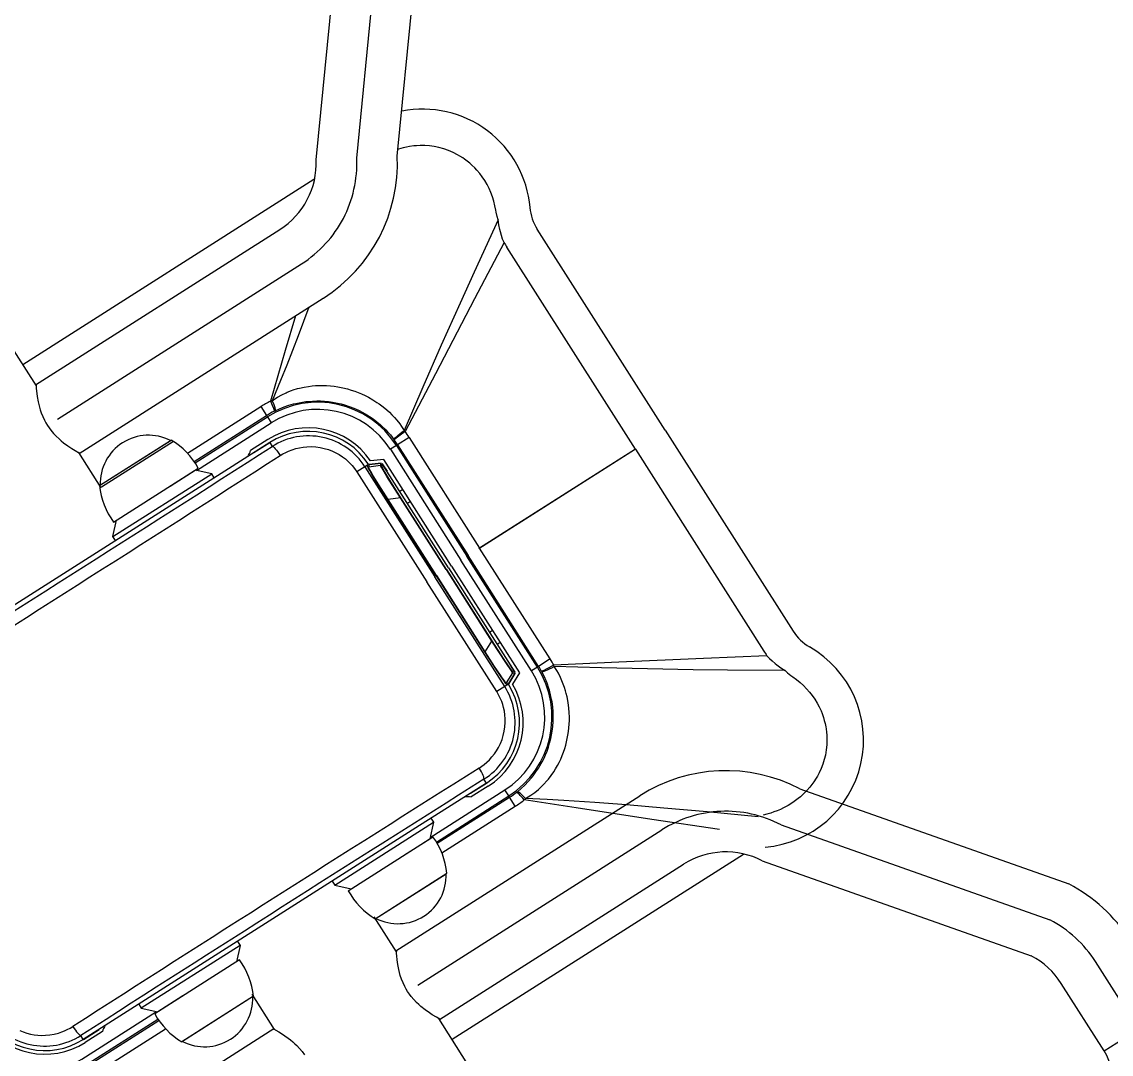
# Model space of a CAD drawing. Header units: millimetres. Extents: x 1145859089 to 1147511753, y -1047484727 to -1047247487.
# Drawn here: x 1147319642.9 to 1147320099, y -1047438780.4 to -1047438348 of the extents above; entities that cross this region are included whole.
import ezdxf
from ezdxf.xclip import XClip

# ---------------------------------------------------------------- set-up
doc = ezdxf.new("R2010")
doc.units = ezdxf.units.MM
doc.header["$LTSCALE"] = 100
doc.header["$MEASUREMENT"] = 0
doc.header["$XCLIPFRAME"] = 2
doc.linetypes.add('단지배치도$0$CENTER', pattern=[31, 30, -0.5, 0, -0.5])
doc.layers.get('0').update_dxf_attribs({"linetype": 'CONTINUOUS'})
doc.layers.add('XREF', color=135, linetype='CONTINUOUS')
doc.layers.add('단지배치도$0$W240910', color=135, linetype='CONTINUOUS')

# ---------------------------------------------------------------- blocks, each defined once
blk = doc.blocks.new('단지배치도$0$zw$9902')
at = {"layer": '단지배치도$0$W240910', "linetype": 'ByBlock', "ltscale": 20}
for p, q in [((59494.12, -67036.45), (59505.76, -66917.61)), ((59528.08, -67034.99), (59539.73, -66916.15)), ((59528.64, -67032.02), (59528.37, -67032.11)), ((59530.56, -67031.47), (59528.64, -67032.02)), ((59531.87, -67031.17), (59530.56, -67031.47)), ((59533.19, -67030.92), (59531.87, -67031.17)), ((59535.03, -67030.66), (59533.19, -67030.92)), ((59536.07, -67030.57), (59535.03, -67030.66)), ((59537.62, -67030.5), (59536.07, -67030.57)), ((59539.59, -67030.51), (59537.62, -67030.5)), ((59541.56, -67030.65), (59539.59, -67030.51)), ((59543.51, -67030.92), (59541.56, -67030.65)), ((59545.44, -67031.31), (59543.51, -67030.92)), ((59547.52, -67031.88), (59545.44, -67031.31)), ((59549.55, -67032.58), (59547.52, -67031.88)), ((59551.53, -67033.43), (59549.55, -67032.58)), ((59553.27, -67034.32), (59551.53, -67033.43)), ((59554.27, -67034.9), (59553.27, -67034.32)), ((59555.48, -67035.66), (59554.27, -67034.9)), ((59556.23, -67036.18), (59555.48, -67035.66)), ((59557.33, -67037), (59556.23, -67036.18)), ((59558.4, -67037.86), (59557.33, -67037)), ((59559.32, -67038.68), (59558.4, -67037.86)), ((59560.56, -67039.89), (59559.32, -67038.68)), ((59561.38, -67040.76), (59560.56, -67039.89)), ((59562.57, -67042.17), (59561.38, -67040.76)), ((59563.68, -67043.65), (59562.57, -67042.17)), ((59493.19, -67044.74), (59371.25, -67122.32)), ((59564.7, -67045.18), (59563.68, -67043.65)), ((59565.65, -67046.8), (59564.7, -67045.18)), ((59566.5, -67048.47), (59565.65, -67046.8)), ((59567.25, -67050.19), (59566.5, -67048.47)), ((59567.92, -67051.98), (59567.25, -67050.19)), ((59568.49, -67053.83), (59567.92, -67051.98)), ((59568.95, -67055.69), (59568.49, -67053.83)), ((59569.32, -67057.59), (59568.95, -67055.69)), ((59569.47, -67058.45), (59569.32, -67057.59)), ((59569.89, -67060.19), (59569.47, -67058.45)), ((59570.35, -67061.61), (59569.89, -67060.19)), ((59570.35, -67061.61), (59560.3, -67083.48)), ((59570.62, -67063.7), (59570.35, -67061.61)), ((59571.02, -67065.71), (59570.62, -67063.7)), ((59376.66, -67130.73), (59478.86, -67065.71)), ((59571.25, -67066.66), (59571.02, -67065.71)), ((59571.69, -67068.18), (59571.25, -67066.66)), ((59572.19, -67069.66), (59571.69, -67068.18)), ((59572.76, -67071.09), (59572.19, -67069.66)), ((59640.24, -67149.71), (59586.69, -67065.54)), ((59572.76, -67071.09), (59560.46, -67094.75)), ((59627.75, -67157.66), (59573.93, -67073.08)), ((59560.3, -67083.48), (59554.35, -67096.58)), ((59394.91, -67159.42), (59497.11, -67094.4)), ((59560.46, -67094.75), (59544.03, -67126.09)), ((59554.35, -67096.58), (59546.51, -67114.09)), ((59485.47, -67101.8), (59481.18, -67116.4)), ((59491.11, -67098.22), (59486.53, -67110.26)), ((59486.53, -67110.26), (59481.77, -67122.44)), ((59365.35, -67113.04), (59376.86, -67131.14)), ((59546.51, -67114.09), (59538.76, -67131.67)), ((59481.18, -67116.4), (59474.96, -67137.55)), ((59481.77, -67122.44), (59479.19, -67128.88)), ((59479.19, -67128.88), (59475.73, -67137.37)), ((59544.03, -67126.09), (59531.32, -67150.21)), ((59376.86, -67131.13), (59376.83, -67130.62)), ((59376.83, -67130.62), (59376.94, -67132.21)), ((59376.94, -67132.21), (59377.17, -67134.36)), ((59481.94, -67133.82), (59483.82, -67133.08)), ((59483.82, -67133.08), (59484.46, -67132.86)), ((59484.46, -67132.86), (59486.24, -67132.32)), ((59486.24, -67132.32), (59487.18, -67132.07)), ((59487.18, -67132.07), (59489.03, -67131.67)), ((59489.03, -67131.67), (59490.9, -67131.35)), ((59490.9, -67131.35), (59492.39, -67131.17)), ((59492.39, -67131.17), (59493.9, -67131.05)), ((59493.9, -67131.05), (59495.42, -67130.98)), ((59495.42, -67130.98), (59496.94, -67130.98)), ((59496.94, -67130.98), (59498.5, -67131.03)), ((59498.5, -67131.03), (59500.05, -67131.14)), ((59500.05, -67131.14), (59501.6, -67131.31)), ((59501.6, -67131.31), (59503.15, -67131.54)), ((59503.15, -67131.54), (59505.22, -67131.94)), ((59505.22, -67131.94), (59507.28, -67132.45)), ((59507.28, -67132.45), (59508.78, -67132.89)), ((59508.78, -67132.89), (59510.25, -67133.38)), ((59510.25, -67133.38), (59511.71, -67133.93)), ((59538.76, -67131.67), (59530.93, -67149.83)), ((59377.17, -67134.36), (59377.35, -67135.67)), ((59377.35, -67135.67), (59377.73, -67137.83)), ((59377.73, -67137.83), (59378.25, -67140.02)), ((59474.96, -67137.55), (59475.73, -67137.37)), ((59475.73, -67137.37), (59476.81, -67136.6)), ((59476.81, -67136.6), (59477.93, -67135.88)), ((59477.93, -67135.88), (59479.69, -67134.89)), ((59479.69, -67134.89), (59481.51, -67134.01)), ((59481.51, -67134.01), (59481.94, -67133.82)), ((59485.66, -67138.48), (59487.69, -67138.07)), ((59487.69, -67138.07), (59489.73, -67137.76)), ((59489.73, -67137.76), (59490.75, -67137.65)), ((59490.75, -67137.65), (59492.55, -67137.51)), ((59492.55, -67137.51), (59494.35, -67137.46)), ((59494.35, -67137.46), (59495.88, -67137.48)), ((59495.88, -67137.48), (59497.58, -67137.57)), ((59497.58, -67137.57), (59499.29, -67137.73)), ((59499.29, -67137.73), (59500.99, -67137.97)), ((59500.99, -67137.97), (59503.01, -67138.35)), ((59511.71, -67133.93), (59513.13, -67134.52)), ((59513.13, -67134.52), (59514.56, -67135.19)), ((59514.56, -67135.19), (59515.97, -67135.9)), ((59515.97, -67135.9), (59517.79, -67136.94)), ((59517.79, -67136.94), (59519.56, -67138.06)), ((59519.56, -67138.06), (59520.42, -67138.65)), ((59378.25, -67140.02), (59378.6, -67141.22)), ((59378.6, -67141.22), (59379, -67142.42)), ((59379, -67142.42), (59379.62, -67144.01)), ((59440.26, -67159.37), (59470.98, -67139.82)), ((59470.98, -67139.82), (59473.38, -67143.59)), ((59476.56, -67141.77), (59476.9, -67141.6)), ((59476.9, -67141.6), (59478.78, -67140.74)), ((59478.78, -67140.74), (59480.71, -67139.96)), ((59480.71, -67139.96), (59482.68, -67139.29)), ((59482.68, -67139.29), (59484.68, -67138.72)), ((59484.68, -67138.72), (59485.66, -67138.48)), ((59503.01, -67138.35), (59504.52, -67138.7)), ((59504.52, -67138.7), (59506.01, -67139.11)), ((59506.01, -67139.11), (59507.97, -67139.75)), ((59507.97, -67139.75), (59509.89, -67140.49)), ((59509.89, -67140.49), (59511.77, -67141.33)), ((59511.77, -67141.33), (59513.61, -67142.26)), ((59513.61, -67142.26), (59515.39, -67143.29)), ((59520.42, -67138.65), (59521.66, -67139.57)), ((59521.66, -67139.57), (59522.86, -67140.53)), ((59522.86, -67140.53), (59523.65, -67141.2)), ((59523.65, -67141.2), (59524.78, -67142.23)), ((59524.78, -67142.23), (59525.86, -67143.3)), ((59379.62, -67144.01), (59380.35, -67145.57)), ((59380.35, -67145.57), (59380.94, -67146.67)), ((59380.94, -67146.67), (59381.59, -67147.74)), ((59443.06, -67162.87), (59473.38, -67143.59)), ((59443.42, -67163.4), (59473.72, -67144.12)), ((59444.02, -67166.57), (59475.33, -67146.65)), ((59473.38, -67143.59), (59473.72, -67144.12)), ((59473.72, -67144.12), (59475.33, -67146.65)), ((59515.39, -67143.29), (59517.14, -67144.42)), ((59517.14, -67144.42), (59517.98, -67145.01)), ((59517.98, -67145.01), (59519.55, -67146.2)), ((59519.55, -67146.2), (59521.06, -67147.48)), ((59525.86, -67143.3), (59526.88, -67144.38)), ((59526.88, -67144.38), (59527.86, -67145.51)), ((59527.86, -67145.51), (59529.08, -67147.06)), ((59529.08, -67147.06), (59529.87, -67148.18)), ((59381.59, -67147.74), (59382.27, -67148.77)), ((59382.27, -67148.77), (59383.01, -67149.76)), ((59383.01, -67149.76), (59384.08, -67151.04)), ((59384.08, -67151.04), (59385.23, -67152.26)), ((59521.06, -67147.48), (59521.64, -67148)), ((59521.64, -67148), (59523.29, -67149.61)), ((59523.29, -67149.61), (59524, -67150.36)), ((59524, -67150.36), (59525.19, -67151.72)), ((59525.19, -67151.72), (59526.68, -67153.61)), ((59531.32, -67150.21), (59528.66, -67152.24)), ((59529.87, -67148.18), (59530.93, -67149.83)), ((59530.93, -67149.83), (59531.32, -67150.21)), ((59640.24, -67149.71), (59693.8, -67233.89)), ((59385.23, -67152.26), (59386.44, -67153.4)), ((59386.44, -67153.4), (59387.38, -67154.22)), ((59387.38, -67154.22), (59388.34, -67154.99)), ((59388.34, -67154.99), (59390.12, -67156.29)), ((59390.12, -67156.29), (59391.77, -67157.38)), ((59403.46, -67172.94), (59433.41, -67153.89)), ((59403.46, -67172.94), (59433.15, -67154.05)), ((59434.36, -67154.47), (59404.26, -67173.62)), ((59474.65, -67154.91), (59445.12, -67173.7)), ((59473.85, -67153.64), (59466.65, -67158.22)), ((59468.05, -67159.11), (59474.65, -67154.91)), ((59474.65, -67154.91), (59475.68, -67156.53)), ((59490.24, -67156.63), (59492.08, -67156.59)), ((59492.08, -67156.59), (59493.92, -67156.69)), ((59527.7, -67156.13), (59525.17, -67157.73)), ((59526.68, -67153.61), (59526.82, -67153.8)), ((59526.84, -67153.77), (59526.82, -67153.8)), ((59526.93, -67153.66), (59526.84, -67153.77)), ((59527.62, -67153.06), (59526.93, -67153.66)), ((59528.66, -67152.24), (59527.62, -67153.06)), ((59528.19, -67155.81), (59527.7, -67156.13)), ((59527.7, -67156.13), (59557.22, -67202.53)), ((59533.04, -67152.73), (59528.19, -67155.81)), ((59528.19, -67155.81), (59557.71, -67202.22)), ((59533.04, -67152.73), (59562.56, -67199.13)), ((59391.77, -67157.38), (59393.18, -67158.24)), ((59393.18, -67158.24), (59395.08, -67159.31)), ((59394.63, -67159.06), (59404, -67173.79)), ((59395.08, -67159.31), (59394.63, -67159.06)), ((59479.08, -67160.29), (59480.21, -67159.61)), ((59480.21, -67159.61), (59481.38, -67159)), ((59481.38, -67159), (59482.58, -67158.45)), ((59482.58, -67158.45), (59484.06, -67157.88)), ((59484.06, -67157.88), (59485.57, -67157.41)), ((59485.57, -67157.41), (59487.11, -67157.04)), ((59487.11, -67157.04), (59488.67, -67156.78)), ((59488.67, -67156.78), (59490.24, -67156.63)), ((59493.92, -67156.69), (59495.74, -67156.93)), ((59495.74, -67156.93), (59497.53, -67157.32)), ((59497.53, -67157.32), (59499.29, -67157.85)), ((59499.29, -67157.85), (59501, -67158.52)), ((59501, -67158.52), (59502.41, -67159.19)), ((59502.41, -67159.19), (59503.78, -67159.96)), ((59503.78, -67159.96), (59505.09, -67160.82)), ((59505.09, -67160.82), (59506.34, -67161.77)), ((59525.17, -67157.73), (59554.69, -67204.14)), ((59627.39, -67157.89), (59562.2, -67199.36)), ((59627.39, -67157.89), (59562.2, -67199.36)), ((59627.39, -67157.89), (59562.2, -67199.36)), ((59627.39, -67157.89), (59562.2, -67199.36)), ((59627.75, -67157.66), (59562.56, -67199.13)), ((59627.75, -67157.66), (59562.56, -67199.13)), ((59627.75, -67157.66), (59562.56, -67199.13)), ((59627.75, -67157.66), (59562.56, -67199.13)), ((59627.75, -67157.66), (59681.56, -67242.25)), ((59409.3, -67188.19), (59444.74, -67165.64)), ((59506.34, -67161.77), (59507.32, -67162.62)), ((59507.32, -67162.62), (59508.26, -67163.53)), ((59508.26, -67163.53), (59509.14, -67164.49)), ((59509.14, -67164.49), (59510.13, -67165.7)), ((59510.13, -67165.7), (59511.18, -67167.22)), ((59514.53, -67165.1), (59511.18, -67167.22)), ((59515.81, -67164.28), (59514.53, -67165.1)), ((59514.53, -67165.1), (59543.78, -67211.08)), ((59515.66, -67164.94), (59515.81, -67164.28)), ((59515.66, -67164.97), (59515.66, -67164.94)), ((59515.71, -67165.11), (59515.66, -67164.97)), ((59515.87, -67165.46), (59515.71, -67165.11)), ((59515.81, -67164.28), (59515.9, -67163.86)), ((59516.52, -67166.64), (59515.87, -67165.46)), ((59516.13, -67165.2), (59516.14, -67165.17)), ((59516.14, -67165.3), (59516.13, -67165.2)), ((59516.14, -67165.17), (59516.28, -67164.51)), ((59521.11, -67164.54), (59516.14, -67165.17)), ((59516.19, -67165.44), (59516.14, -67165.3)), ((59516.36, -67165.85), (59516.19, -67165.44)), ((59516.28, -67164.51), (59516.37, -67164.08)), ((59521.32, -67163.57), (59516.37, -67164.08)), ((59516.37, -67164.09), (59521.32, -67163.58)), ((59522.4, -67161.96), (59516.82, -67162.53)), ((59521.11, -67164.54), (59521.32, -67163.57)), ((59521.12, -67164.59), (59521.11, -67164.54)), ((59521.22, -67164.79), (59521.12, -67164.59)), ((59521.62, -67165.48), (59521.22, -67164.79)), ((59521.58, -67164.77), (59521.8, -67163.8)), ((59521.58, -67164.8), (59521.58, -67164.77)), ((59521.6, -67164.87), (59521.58, -67164.8)), ((59521.83, -67165.37), (59521.6, -67164.87)), ((59523.76, -67169.04), (59521.62, -67165.48)), ((59521.79, -67163.81), (59523.77, -67166.92)), ((59549.54, -67207.42), (59521.8, -67163.8)), ((59522.51, -67166.6), (59521.83, -67165.37)), ((59550.81, -67206.61), (59522.4, -67161.96)), ((59409.04, -67194.28), (59450.38, -67167.98)), ((59432.93, -67173.16), (59443.48, -67166.45)), ((59450.38, -67167.98), (59443.48, -67166.45)), ((59451.45, -67169.67), (59450.38, -67167.98)), ((59511.18, -67167.22), (59540.44, -67213.21)), ((59516.62, -67166.36), (59516.36, -67165.85)), ((59517.25, -67167.89), (59516.52, -67166.64)), ((59517.35, -67167.7), (59516.62, -67166.36)), ((59520.12, -67172.61), (59517.25, -67167.89)), ((59518.02, -67168.85), (59517.35, -67167.7)), ((59520.29, -67172.58), (59518.02, -67168.85)), ((59522.99, -67167.41), (59522.51, -67166.6)), ((59524.94, -67170.64), (59522.99, -67167.41)), ((59529.41, -67178.11), (59523.76, -67169.04)), ((59445.12, -67173.7), (59305.91, -67262.26)), ((59524.05, -67178.85), (59520.12, -67172.61)), ((59524.2, -67178.76), (59520.29, -67172.58)), ((59529.56, -67178.01), (59524.94, -67170.64)), ((59530.41, -67174.55), (59529.14, -67175.36)), ((59524.05, -67178.85), (59524.2, -67178.76)), ((59544.33, -67210.73), (59524.05, -67178.85)), ((59529.41, -67178.11), (59524.2, -67178.76)), ((59544.48, -67210.64), (59524.2, -67178.76)), ((59529.41, -67178.11), (59529.56, -67178.01)), ((59548.48, -67208.09), (59529.41, -67178.11)), ((59548.63, -67208), (59529.56, -67178.01)), ((59533.63, -67179.61), (59532.36, -67180.42)), ((59409.04, -67194.28), (59410.57, -67187.38)), ((59410.11, -67195.97), (59409.04, -67194.28)), ((59592.08, -67245.54), (59562.56, -67199.13)), ((59550.81, -67206.61), (59579.22, -67251.27)), ((59584.21, -67250.54), (59554.69, -67204.14)), ((59586.74, -67248.94), (59557.22, -67202.53)), ((59587.24, -67248.62), (59557.71, -67202.22)), ((59573.04, -67257.06), (59543.78, -67211.08)), ((59544.33, -67210.73), (59564.61, -67242.61)), ((59544.48, -67210.64), (59564.76, -67242.52)), ((59548.48, -67208.09), (59567.56, -67238.08)), ((59548.63, -67207.99), (59567.71, -67237.98)), ((59549.54, -67207.42), (59577.29, -67251.03)), ((59569.69, -67259.19), (59540.44, -67213.21)), ((59567.98, -67233.61), (59566.71, -67234.42)), ((59567.56, -67238.08), (59564.76, -67242.52)), ((59567.56, -67238.08), (59567.71, -67237.98)), ((59567.56, -67238.08), (59573.38, -67247.03)), ((59567.71, -67237.98), (59572.42, -67245.28)), ((59571.2, -67238.67), (59569.93, -67239.48)), ((59564.61, -67242.61), (59564.76, -67242.52)), ((59564.61, -67242.61), (59568.6, -67248.81)), ((59564.76, -67242.52), (59568.7, -67248.67)), ((59572.42, -67245.28), (59574.52, -67248.42)), ((59573.38, -67247.03), (59575.69, -67250.48)), ((59592.08, -67245.54), (59587.24, -67248.62)), ((59620.87, -67246.87), (59593.64, -67248.16)), ((59656.22, -67245.27), (59620.87, -67246.87)), ((59682.86, -67244.15), (59656.22, -67245.27)), ((59682.86, -67244.15), (59683.91, -67245.27)), ((59683.91, -67245.27), (59685.04, -67246.36)), ((59685.04, -67246.36), (59686.24, -67247.4)), ((59686.24, -67247.4), (59686.99, -67248.01)), ((59568.6, -67248.81), (59571.66, -67253.42)), ((59568.7, -67248.67), (59571.12, -67252.31)), ((59571.12, -67252.31), (59571.88, -67253.4)), ((59576.32, -67251.34), (59573.66, -67255.58)), ((59574.52, -67248.42), (59575.06, -67249.2)), ((59574.73, -67255.82), (59577.29, -67251.56)), ((59577.29, -67251.55), (59574.74, -67255.82)), ((59575.06, -67249.2), (59575.88, -67250.33)), ((59577.28, -67251.03), (59575.3, -67247.91)), ((59575.69, -67250.48), (59576.15, -67251.13)), ((59575.88, -67250.33), (59576.24, -67250.76)), ((59576.15, -67251.13), (59576.29, -67251.3)), ((59576.24, -67250.76), (59576.3, -67250.8)), ((59576.29, -67251.3), (59576.32, -67251.34)), ((59576.3, -67250.8), (59576.32, -67250.81)), ((59576.32, -67250.81), (59577.29, -67251.03)), ((59576.32, -67251.34), (59577.29, -67251.55)), ((59579.22, -67251.27), (59576.33, -67256.07)), ((59586.74, -67248.94), (59584.21, -67250.54)), ((59587.24, -67248.62), (59586.74, -67248.94)), ((59588.52, -67250.71), (59588.48, -67250.72)), ((59588.59, -67250.92), (59588.48, -67250.72)), ((59588.65, -67250.67), (59588.52, -67250.71)), ((59589.67, -67253.07), (59588.59, -67250.92)), ((59589.48, -67250.3), (59588.65, -67250.67)), ((59590.67, -67249.71), (59589.48, -67250.3)), ((59593.64, -67248.16), (59590.67, -67249.71)), ((59593.81, -67248.68), (59593.64, -67248.16)), ((59613.58, -67249.28), (59593.81, -67248.68)), ((59594.86, -67250.34), (59593.81, -67248.68)), ((59595.54, -67251.53), (59594.86, -67250.34)), ((59596.43, -67253.29), (59595.54, -67251.53)), ((59632.79, -67249.71), (59613.58, -67249.28)), ((59651.97, -67250.02), (59632.79, -67249.71)), ((59666.36, -67250.19), (59651.97, -67250.02)), ((59690.42, -67250.35), (59666.36, -67250.19)), ((59686.99, -67248.01), (59688.65, -67249.22)), ((59688.65, -67249.22), (59690.42, -67250.35)), ((59690.42, -67250.35), (59691.52, -67251.37)), ((59691.52, -67251.37), (59692.92, -67252.49)), ((59571.66, -67253.42), (59572.48, -67254.6)), ((59571.88, -67253.4), (59572.77, -67254.63)), ((59572.48, -67254.6), (59573.28, -67255.69)), ((59572.77, -67254.63), (59573.13, -67255.09)), ((59574.32, -67256.25), (59573.04, -67257.06)), ((59573.13, -67255.09), (59573.43, -67255.42)), ((59573.28, -67255.69), (59573.52, -67255.99)), ((59573.43, -67255.42), (59573.54, -67255.52)), ((59573.52, -67255.99), (59573.63, -67256.09)), ((59573.54, -67255.52), (59573.62, -67255.57)), ((59573.62, -67255.57), (59573.66, -67255.58)), ((59573.63, -67256.09), (59573.66, -67256.1)), ((59573.66, -67255.58), (59574.31, -67255.72)), ((59573.66, -67256.1), (59574.32, -67256.25)), ((59574.31, -67255.72), (59574.74, -67255.82)), ((59574.32, -67256.25), (59574.74, -67256.34)), ((59590.4, -67254.73), (59589.67, -67253.07)), ((59590.78, -67255.69), (59590.4, -67254.73)), ((59591.54, -67257.87), (59590.78, -67255.69)), ((59597.03, -67254.65), (59596.43, -67253.29)), ((59597.59, -67256.04), (59597.03, -67254.65)), ((59598.09, -67257.47), (59597.59, -67256.04)), ((59692.92, -67252.49), (59693.63, -67252.99)), ((59693.63, -67252.99), (59695.19, -67254.13)), ((59693.63, -67252.99), (59695.19, -67254.13)), ((59695.19, -67254.13), (59696.69, -67255.34)), ((59695.19, -67254.13), (59696.69, -67255.34)), ((59696.69, -67255.34), (59698.12, -67256.63)), ((59696.69, -67255.34), (59698.12, -67256.64)), ((59698.12, -67256.63), (59699.46, -67258)), ((59698.12, -67256.64), (59699.46, -67258)), ((59573.04, -67257.06), (59569.69, -67259.19)), ((59570.62, -67260.79), (59569.69, -67259.19)), ((59571.3, -67262.2), (59570.62, -67260.79)), ((59591.76, -67258.61), (59591.54, -67257.87)), ((59592.28, -67260.52), (59591.76, -67258.61)), ((59592.69, -67262.46), (59592.28, -67260.52)), ((59598.55, -67258.93), (59598.09, -67257.47)), ((59598.82, -67259.93), (59598.55, -67258.93)), ((59599.18, -67261.42), (59598.82, -67259.93)), ((59599.49, -67262.94), (59599.18, -67261.42)), ((59699.46, -67258), (59700.69, -67259.41)), ((59699.46, -67258), (59700.69, -67259.41)), ((59700.69, -67259.41), (59701.85, -67260.89)), ((59700.69, -67259.41), (59701.85, -67260.89)), ((59701.85, -67260.89), (59702.91, -67262.43)), ((59701.85, -67260.89), (59702.91, -67262.43)), ((59571.8, -67263.41), (59571.3, -67262.2)), ((59572.22, -67264.64), (59571.8, -67263.41)), ((59572.58, -67265.89), (59572.22, -67264.64)), ((59572.91, -67267.43), (59572.58, -67265.89)), ((59592.87, -67263.46), (59592.69, -67262.46)), ((59593.16, -67265.52), (59592.87, -67263.46)), ((59593.33, -67267.57), (59593.16, -67265.52)), ((59599.66, -67263.96), (59599.49, -67262.94)), ((59599.93, -67266.04), (59599.66, -67263.96)), ((59600.09, -67268.13), (59599.93, -67266.04)), ((59702.91, -67262.43), (59703.87, -67264.01)), ((59702.91, -67262.43), (59703.87, -67264.01)), ((59703.87, -67264.01), (59704.74, -67265.64)), ((59703.87, -67264.01), (59704.74, -67265.64)), ((59704.74, -67265.64), (59705.51, -67267.32)), ((59704.74, -67265.64), (59705.51, -67267.32)), ((59573.13, -67268.98), (59572.91, -67267.43)), ((59573.25, -67270.54), (59573.13, -67268.98)), ((59573.26, -67272.11), (59573.25, -67270.54)), ((59593.4, -67269.63), (59593.33, -67267.57)), ((59593.36, -67271.69), (59593.4, -67269.63)), ((59600.14, -67269.71), (59600.09, -67268.13)), ((59600.14, -67271.28), (59600.14, -67269.71)), ((59705.51, -67267.32), (59705.95, -67268.43)), ((59705.51, -67267.32), (59705.95, -67268.43)), ((59705.95, -67268.43), (59706.52, -67270.06)), ((59705.95, -67268.43), (59706.52, -67270.06)), ((59706.52, -67270.06), (59706.87, -67271.24)), ((59706.52, -67270.06), (59706.87, -67271.24)), ((59572.88, -67275.75), (59573.14, -67273.94)), ((59573.14, -67273.94), (59573.26, -67272.11)), ((59592.96, -67275.79), (59593.21, -67273.75)), ((59593.21, -67273.75), (59593.36, -67271.69)), ((59599.77, -67275.92), (59599.95, -67274.38)), ((59599.95, -67274.38), (59600.07, -67272.83)), ((59600.07, -67272.83), (59600.14, -67271.28)), ((59706.87, -67271.24), (59707.2, -67272.57)), ((59706.87, -67271.24), (59707.2, -67272.57)), ((59707.2, -67272.57), (59707.48, -67273.92)), ((59707.2, -67272.57), (59707.48, -67273.92)), ((59707.48, -67273.92), (59707.63, -67274.82)), ((59707.48, -67273.92), (59707.63, -67274.82)), ((59707.63, -67274.82), (59707.81, -67276.24)), ((59707.63, -67274.82), (59707.81, -67276.24)), ((59571.23, -67281), (59571.92, -67279.3)), ((59571.92, -67279.3), (59572.47, -67277.54)), ((59572.47, -67277.54), (59572.88, -67275.75)), ((59591.87, -67280.83), (59592.39, -67278.83)), ((59592.39, -67278.83), (59592.7, -67277.32)), ((59592.7, -67277.32), (59592.96, -67275.79)), ((59598.61, -67281.59), (59599.12, -67279.54)), ((59599.12, -67279.54), (59599.54, -67277.46)), ((59599.54, -67277.46), (59599.77, -67275.92)), ((59707.81, -67276.24), (59707.91, -67277.39)), ((59707.81, -67276.24), (59707.91, -67277.39)), ((59707.97, -67279.34), (59707.9, -67281.5)), ((59707.97, -67279.34), (59707.9, -67281.5)), ((59707.91, -67277.39), (59707.97, -67279.34)), ((59707.91, -67277.39), (59707.97, -67279.34)), ((59568.71, -67285.31), (59569.61, -67284.01)), ((59569.61, -67284.01), (59570.41, -67282.65)), ((59570.41, -67282.65), (59571.23, -67281)), ((59590.15, -67285.66), (59590.79, -67284.08)), ((59590.79, -67284.08), (59591.37, -67282.47)), ((59591.37, -67282.47), (59591.87, -67280.83)), ((59597.66, -67284.57), (59598.16, -67283.09)), ((59598.16, -67283.09), (59598.61, -67281.59)), ((59707.68, -67283.64), (59707.32, -67285.76)), ((59707.68, -67283.64), (59707.32, -67285.76)), ((59707.9, -67281.5), (59707.68, -67283.64)), ((59707.9, -67281.5), (59707.68, -67283.64)), ((59564.51, -67289.68), (59565.52, -67288.82)), ((59565.52, -67288.82), (59566.66, -67287.72)), ((59566.66, -67287.72), (59567.73, -67286.55)), ((59567.73, -67286.55), (59568.71, -67285.31)), ((59587.82, -67290.24), (59588.71, -67288.66)), ((59588.71, -67288.66), (59589.52, -67287.05)), ((59589.52, -67287.05), (59590.15, -67285.66)), ((59595.13, -67290.18), (59595.84, -67288.83)), ((59595.84, -67288.83), (59596.49, -67287.45)), ((59596.49, -67287.45), (59597.1, -67286.02)), ((59597.1, -67286.02), (59597.66, -67284.57)), ((59706.85, -67287.67), (59706.26, -67289.55)), ((59706.85, -67287.67), (59706.26, -67289.55)), ((59707.32, -67285.76), (59706.85, -67287.67)), ((59707.32, -67285.76), (59706.85, -67287.67)), ((59562.36, -67291.21), (59563.46, -67290.47)), ((59563.46, -67290.47), (59564.51, -67289.68)), ((59584.91, -67294.49), (59586.14, -67292.83)), ((59586.14, -67292.83), (59587.29, -67291.11)), ((59587.29, -67291.11), (59587.82, -67290.24)), ((59592.51, -67294.33), (59593.59, -67292.76)), ((59593.59, -67292.76), (59594.38, -67291.49)), ((59594.38, -67291.49), (59595.13, -67290.18)), ((59704.74, -67293.18), (59704.02, -67294.55)), ((59704.74, -67293.18), (59704.02, -67294.55)), ((59705.56, -67291.39), (59704.74, -67293.18)), ((59705.56, -67291.39), (59704.74, -67293.18)), ((59706.26, -67289.55), (59705.56, -67291.39)), ((59706.26, -67289.55), (59705.56, -67291.39)), ((59565.37, -67297.5), (59535.84, -67316.29)), ((59558.76, -67301.7), (59565.36, -67297.5)), ((59565.37, -67297.5), (59564.34, -67295.88)), ((59581.47, -67298.34), (59582.92, -67296.85)), ((59582.92, -67296.85), (59584.28, -67295.27)), ((59584.28, -67295.27), (59584.91, -67294.49)), ((59589.02, -67298.44), (59589.49, -67297.96)), ((59589.49, -67297.96), (59590.74, -67296.58)), ((59590.74, -67296.58), (59591.36, -67295.83)), ((59591.36, -67295.83), (59592.51, -67294.33)), ((59702.48, -67297.02), (59701.7, -67298.11)), ((59702.48, -67297.02), (59701.7, -67298.11)), ((59703.49, -67295.46), (59702.48, -67297.02)), ((59703.49, -67295.46), (59702.48, -67297.02)), ((59704.02, -67294.55), (59703.49, -67295.46)), ((59704.02, -67294.55), (59703.49, -67295.46)), ((59541.82, -67320.3), (59573.13, -67300.39)), ((59566.17, -67298.76), (59558.97, -67303.34)), ((59574.74, -67302.91), (59573.13, -67300.39)), ((59578.07, -67301.34), (59578.37, -67301.11)), ((59578.37, -67301.11), (59579.95, -67299.77)), ((59579.95, -67299.77), (59581.47, -67298.34)), ((59583.99, -67302.59), (59585.63, -67301.42)), ((59585.63, -67301.42), (59587.21, -67300.14)), ((59587.21, -67300.14), (59587.55, -67299.84)), ((59587.55, -67299.84), (59589.02, -67298.44)), ((59696.63, -67299.92), (59809.21, -67339.73)), ((59697.73, -67302.48), (59696.83, -67303.27)), ((59698.91, -67301.34), (59697.73, -67302.48)), ((59699.55, -67300.68), (59698.91, -67301.34)), ((59699.55, -67300.68), (59699.35, -67300.88)), ((59700.86, -67299.17), (59699.55, -67300.68)), ((59700.87, -67299.17), (59699.55, -67300.68)), ((59701.7, -67298.11), (59700.86, -67299.17)), ((59701.7, -67298.11), (59700.87, -67299.17)), ((59527.49, -67367.82), (59629.69, -67302.8)), ((59544.44, -67322.19), (59574.74, -67302.91)), ((59544.76, -67322.74), (59575.08, -67303.45)), ((59575.08, -67303.45), (59574.74, -67302.91)), ((59577.48, -67307.22), (59575.08, -67303.45)), ((59581.22, -67304.58), (59581.71, -67303.96)), ((59603.02, -67307.91), (59581.22, -67304.58)), ((59581.71, -67303.96), (59582.86, -67303.3)), ((59590.87, -67304.42), (59581.71, -67303.96)), ((59582.86, -67303.3), (59583.99, -67302.59)), ((59597.79, -67304.81), (59590.87, -67304.42)), ((59610.84, -67305.66), (59597.79, -67304.81)), ((59624.03, -67306.64), (59610.84, -67305.66)), ((59639.66, -67307.95), (59624.03, -67306.64)), ((59691.78, -67306.84), (59689.74, -67307.93)), ((59693.74, -67305.62), (59691.78, -67306.84)), ((59694.84, -67304.85), (59693.74, -67305.62)), ((59695.91, -67304.03), (59694.84, -67304.85)), ((59696.83, -67303.27), (59695.91, -67304.03)), ((59546.75, -67326.76), (59577.48, -67307.22)), ((59634.61, -67312.73), (59603.02, -67307.91)), ((59657.81, -67309.6), (59639.66, -67307.95)), ((59679.15, -67311.7), (59657.81, -67309.6)), ((59682.87, -67310.51), (59681.31, -67310.89)), ((59684.41, -67310.06), (59682.87, -67310.51)), ((59685.8, -67309.6), (59684.41, -67310.06)), ((59687.17, -67309.08), (59685.8, -67309.6)), ((59688.47, -67308.53), (59687.17, -67309.08)), ((59689.74, -67307.93), (59688.47, -67308.53)), ((59501.9, -67340.25), (59543.24, -67313.95)), ((59543.24, -67313.95), (59541.7, -67320.85)), ((59542.16, -67312.26), (59543.24, -67313.95)), ((59662.94, -67316.97), (59634.61, -67312.73)), ((59535.84, -67316.29), (59396.62, -67404.85)), ((59507.53, -67342.59), (59542.97, -67320.04)), ((59531.16, -67327.56), (59541.7, -67320.85)), ((59673, -67327.39), (59551.07, -67404.97)), ((59545.74, -67396.51), (59647.94, -67331.49)), ((59680.91, -67330.07), (59793.49, -67369.88)), ((59500.82, -67338.56), (59501.9, -67340.25)), ((59518.86, -67354.34), (59548.82, -67335.29)), ((59518.86, -67354.34), (59548.55, -67335.46)), ((59501.9, -67340.25), (59508.8, -67341.78)), ((59527.7, -67368.23), (59518.33, -67353.5)), ((59462.24, -67365.48), (59420.9, -67391.78)), ((59462.24, -67365.48), (59460.71, -67372.38)), ((59461.17, -67363.79), (59462.24, -67365.48)), ((59527.83, -67369.88), (59527.66, -67367.71)), ((59527.66, -67367.71), (59527.69, -67368.22)), ((59528.01, -67371.52), (59527.83, -67369.88)), ((59461.97, -67371.57), (59426.54, -67394.12)), ((59528.29, -67373.48), (59528.01, -67371.52)), ((59528.72, -67375.65), (59528.29, -67373.48)), ((59529.01, -67376.84), (59528.72, -67375.65)), ((59529.35, -67378.04), (59529.01, -67376.84)), ((59529.87, -67379.62), (59529.35, -67378.04)), ((59530.49, -67381.17), (59529.87, -67379.62)), ((59531.2, -67382.69), (59530.49, -67381.17)), ((59531.78, -67383.78), (59531.2, -67382.69)), ((59532.42, -67384.83), (59531.78, -67383.78)), ((59824.05, -67409.68), (59806.08, -67381.43)), ((59438.35, -67386.6), (59427.8, -67393.31)), ((59467.82, -67386.82), (59437.87, -67405.87)), ((59467.82, -67386.82), (59438.13, -67405.71)), ((59476.65, -67400.7), (59467.28, -67385.97)), ((59533.12, -67385.87), (59532.42, -67384.83)), ((59533.86, -67386.87), (59533.12, -67385.87)), ((59534.97, -67388.19), (59533.86, -67386.87)), ((59536.15, -67389.43), (59534.97, -67388.19)), ((59395.95, -67413.11), (59427.26, -67393.19)), ((59419.82, -67390.09), (59420.9, -67391.78)), ((59420.9, -67391.78), (59427.8, -67393.31)), ((59537.06, -67390.3), (59536.15, -67389.43)), ((59538, -67391.13), (59537.06, -67390.3)), ((59539.76, -67392.53), (59538, -67391.13)), ((59541.56, -67393.79), (59539.76, -67392.53)), ((59824.05, -67409.68), (59852.74, -67391.43)), ((59397.56, -67415.64), (59427.86, -67396.36)), ((59397.9, -67416.17), (59428.21, -67396.89)), ((59542.66, -67394.51), (59541.56, -67393.79)), ((59544.52, -67395.62), (59542.66, -67394.51)), ((59545.91, -67396.4), (59544.52, -67395.62)), ((59556.97, -67414.25), (59545.46, -67396.15)), ((59545.46, -67396.15), (59545.91, -67396.4)), ((59370.02, -67401.13), (59371.47, -67401.72)), ((59371.47, -67401.72), (59372.96, -67402.22)), ((59372.96, -67402.22), (59374.48, -67402.62)), ((59374.24, -67465.31), (59476.44, -67400.29)), ((59374.48, -67402.62), (59376.03, -67402.91)), ((59382.58, -67402.98), (59384.4, -67402.67)), ((59384.4, -67402.67), (59386.18, -67402.22)), ((59386.18, -67402.22), (59387.69, -67401.72)), ((59387.69, -67401.72), (59388.79, -67401.28)), ((59388.79, -67401.28), (59389.87, -67400.78)), ((59389.87, -67400.78), (59391.05, -67400.16)), ((59391.05, -67400.16), (59392.2, -67399.47)), ((59396.63, -67404.85), (59403.23, -67400.65)), ((59404.63, -67401.54), (59397.43, -67406.12)), ((59400.29, -67419.94), (59431.02, -67400.39)), ((59476.65, -67400.7), (59476.2, -67400.45)), ((59476.2, -67400.45), (59478.45, -67401.73)), ((59478.45, -67401.73), (59479.63, -67402.46)), ((59479.63, -67402.46), (59480.94, -67403.32)), ((59376.03, -67402.91), (59377.59, -67403.09)), ((59377.59, -67403.09), (59379.17, -67403.17)), ((59379.17, -67403.17), (59380.74, -67403.15)), ((59380.74, -67403.15), (59382.58, -67402.98)), ((59396.62, -67404.85), (59395.59, -67403.23)), ((59480.94, -67403.32), (59482.34, -67404.32)), ((59482.34, -67404.32), (59483.35, -67405.1)), ((59483.35, -67405.1), (59484.36, -67405.94)), ((59484.36, -67405.94), (59485.17, -67406.66)), ((59485.17, -67406.66), (59485.96, -67407.42)), ((59485.96, -67407.42), (59487.14, -67408.66)), ((59487.14, -67408.66), (59488.25, -67409.98)), ((59488.25, -67409.98), (59489.24, -67411.34))]:
    blk.add_line(p, q, dxfattribs=at)
at = {"layer": '단지배치도$0$W240910', "linetype": '단지배치도$0$CENTER', "ltscale": 20}
for p, q in [((59511.1, -67035.72), (59522.75, -66916.88)), ((59385.78, -67145.08), (59487.98, -67080.06)), ((59688.77, -67314.99), (59801.35, -67354.8)), ((59536.61, -67382.16), (59638.82, -67317.14)), ((59838.4, -67400.56), (59820.42, -67372.3))]:
    blk.add_line(p, q, dxfattribs=at)
at = {"layer": '단지배치도$0$W240910'}
for radius in [11431.38, 11931.38]:
    blk.add_arc((57394.29, -57699.4), radius, 251.62775, 321.418131, dxfattribs=at)
at = {"layer": '단지배치도$0$W240910', "linetype": 'ByBlock', "ltscale": 20}
for centre, radius, start, end in [((59538.8, -67060.26), 45, 4.8054, 101.3661), ((59461.15, -67037.87), 33, 302.4639, 2.4639), ((59461.15, -67037.87), 67, 302.4639, 2.4639), ((59482.47, -67027.91), 19.96, 302.4636, 303.3907), ((59603.53, -67054.82), 19.96, 184.8051, 212.4641), ((59602.69, -67054.78), 34.09, 208.5888, 212.464), ((59496.72, -67180.27), 47.94, 116.9867, 122.467), ((59494.71, -67177.11), 39.1, 32.4639, 122.4639), ((59493.79, -67175.67), 38.03, 116.9422, 122.4639), ((59494.71, -67177.11), 36.1, 32.4639, 122.4639), ((59423.91, -67172.02), 20.2, 62.7973, 122.4639), ((59490.76, -67180.22), 31.5, 34.163, 122.4639), ((59490.76, -67180.22), 30, 33.0468, 122.4639), ((59492.15, -67178.74), 48.46, 32.464, 36.0722), ((44240.14, -43394.5), 28226.86, 302.260891, 302.666857), ((59423.91, -67172.02), 20.2, 122.4639, 182.1302), ((59418.29, -67179.8), 30, 28.1559, 59.7359), ((59490.84, -67180.18), 28.09, 32.4758, 122.6439), ((59495.73, -67176.46), 38.47, 32.4639, 36.0947), ((43987.2, -42996.92), 28703.08, 302.262578, 302.665163), ((59457.17, -67155.37), 9.9, 327.1, 343.2244), ((59516.32, -67163.59), 0.5, 213.0657, 275.8725), ((59521.37, -67164.07), 0.5, 32.4639, 95.8988), ((59521.37, -67164.07), 0.499, 32.3773, 95.9765), ((59433.34, -67170.23), 30, 185.1919, 216.7719), ((59710.63, -67223.18), 19.96, 212.4636, 240.1226), ((59710.32, -67223.95), 34.09, 212.4638, 216.3389), ((59678.28, -67279.5), 45, 274.8054, 60.1224), ((59551.2, -67271.55), 48.46, 28.8555, 32.4637), ((59553.75, -67269.92), 36.1, 302.4639, 32.4639), ((59553.75, -67269.92), 39.1, 302.4639, 32.4639), ((59576.86, -67251.3), 0.5, 329.0289, 32.4639), ((59576.87, -67251.3), 0.499, 328.9513, 32.5504), ((59554.77, -67269.27), 38.47, 28.8331, 32.4639), ((59549.26, -67272.19), 30, 302.4639, 31.8809), ((59549.26, -67272.19), 31.5, 302.4639, 30.7647), ((59575.16, -67256.08), 0.5, 149.0552, 211.8621), ((59549.34, -67272.13), 28.09, 302.2838, 32.452), ((74884.07, -91562.84), 28703.08, 122.262583, 122.665168), ((59665.65, -67359.33), 67, 62.4639, 122.4639), ((74631.14, -91165.26), 28226.86, 122.260889, 122.666855), ((59554.67, -67271.37), 38.03, 302.4639, 307.9856), ((59557.54, -67313.14), 9.9, 81.7033, 97.8278), ((59551.75, -67266.77), 47.94, 302.4608, 307.941), ((59518.94, -67338), 30, 5.1919, 36.7719), ((59665.65, -67359.33), 33, 62.4639, 122.4639), ((59683.72, -67344.23), 19.96, 121.537, 122.4641), ((59528.36, -67336.21), 20.2, 302.4639, 2.1304), ((59533.98, -67328.43), 30, 208.1559, 239.7359), ((59778.23, -67399.14), 67, 32.4639, 62.4639), ((59528.36, -67336.21), 20.2, 242.7975, 302.4639), ((59778.23, -67399.14), 33, 32.4639, 62.4639), ((59437.94, -67389.53), 30, 5.1919, 36.7719), ((59447.36, -67387.74), 20.2, 302.4639, 2.1302), ((59380.52, -67379.54), 31.5, 214.163, 302.4639), ((59380.52, -67379.54), 30, 213.0468, 302.4639), ((59380.44, -67379.58), 28.09, 212.476, 302.6439), ((59452.99, -67379.96), 30, 208.1559, 239.7359), ((59376.57, -67382.65), 36.1, 212.4639, 302.4639), ((59414.11, -67404.39), 9.9, 147.0893, 163.2244), ((59376.57, -67382.65), 39.1, 212.4639, 302.4639), ((59447.36, -67387.74), 20.2, 242.7973, 302.4639), ((59805.49, -67421.49), 22, 302.4639, 32.4639)]:
    blk.add_arc(centre, radius, start, end, dxfattribs=at)
at = {"layer": '단지배치도$0$W240910', "linetype": '단지배치도$0$CENTER', "ltscale": 20}
for centre, radius, start, end in [((59461.15, -67037.87), 50, 302.4639, 2.4639), ((59665.65, -67359.33), 50, 62.4639, 122.4639), ((59778.23, -67399.14), 50, 32.4639, 62.4639), ((59805.49, -67421.49), 39, 302.4639, 32.4639)]:
    blk.add_arc(centre, radius, start, end, dxfattribs=at)
at = {"layer": '단지배치도$0$W240910', "linetype": 'ByBlock', "ltscale": 20, "extrusion": (0, 0, -1)}
for centre, major_axis, ratio, start_param, end_param in [((59472, -67132.89), (-4.54, 8.91), 0.063046, 2.152691, 3.089128), ((59472.42, -67132.68), (-4.43, 8.96), 0.1077, 2.174088, 3.088926), ((59534.73, -67147.7), (8.04, 5.95), 0.060176, 3.194048, 4.26529), ((59478.37, -67160.74), (-2.7, 4.21), 0.168068, 0.021249, 1.571427), ((59516.08, -67164.67), (-0.488, 0.108), 0.999562, 4.39077, 5.497568), ((59521.16, -67165.04), (-0.488, 0.108), 0.999562, 1.249177, 2.355975)]:
    blk.add_ellipse(centre, major_axis=major_axis, ratio=ratio, start_param=start_param, end_param=end_param, dxfattribs=at)
at = {"layer": '단지배치도$0$W240910', "linetype": 'ByBlock', "ltscale": 20}
for centre, major_axis, ratio, start_param, end_param in [((59575.9, -67251.08), (-0.109, -0.488), 0.999562, 1.249177, 2.355975), ((59597.36, -67246.14), (8.79, 4.76), 0.060176, 3.194048, 4.26529), ((59574.08, -67255.84), (-0.109, -0.488), 0.999562, 4.39077, 5.497568), ((59561.65, -67291.66), (2.67, -4.23), 0.168068, 0.021249, 1.571427), ((59584.19, -67309.23), (6.15, -7.89), 0.063046, 2.152691, 3.089128), ((59584.55, -67308.94), (6.24, -7.81), 0.1077, 2.174088, 3.088926), ((59392.91, -67399.01), (2.7, -4.21), 0.168067, 4.711747, 6.261936)]:
    blk.add_ellipse(centre, major_axis=major_axis, ratio=ratio, start_param=start_param, end_param=end_param, dxfattribs=at)
blk = doc.blocks.new('단지배치도')
blk.add_blockref('단지배치도$0$zw$9902', (141034.19, 142437.16))

msp = doc.modelspace()

# ---------------------------------------------------------------- block references
at = {"layer": 'XREF'}
ref = msp.add_blockref('단지배치도', (1147119237.834579, -1047513806.462535), dxfattribs=at)
XClip(ref).set_block_clipping_path([(72982.4064819524, 34919.7593965302), (360382.4067475507, 255319.7593436702)])

doc.saveas('drawing.dxf')
